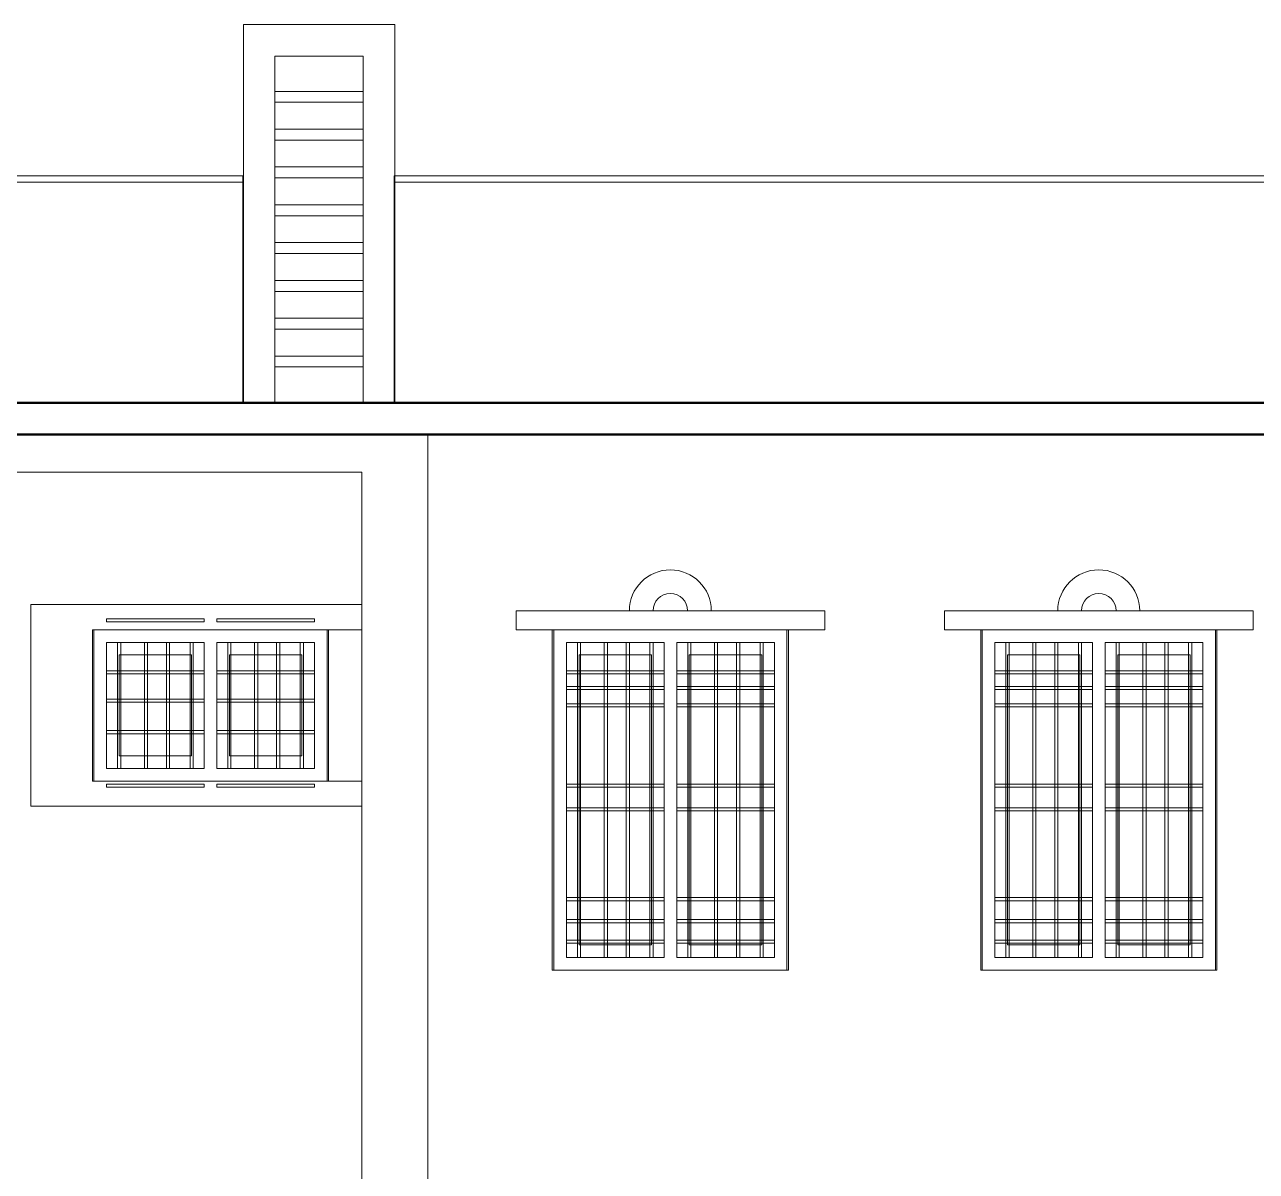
# Model space of a CAD drawing. Header units: feet. Extents: x -34 to 191, y -44 to 82.
# Drawn here: x 50.82 to 67.11, y 62.61 to 77.77 of the extents above; entities that cross this region are included whole.
import ezdxf

# ---------------------------------------------------------------- set-up
doc = ezdxf.new("R2010")
doc.units = ezdxf.units.FT
doc.header["$MEASUREMENT"] = 0
doc.linetypes.add('Grid Line 1_2_', pattern=[0.072917, 0.041667, -0.010417, 0.010417, -0.010417])
for name, color, linetype, lineweight in [('A-FLOR', 192, 'Continuous', 13), ('A-FLOR-LEVL', 51, 'Continuous', 9), ('A-GLAZ', 151, 'Continuous', 13), ('A-WALL', 113, 'Continuous', 13), ('I-WALL', 2, 'Continuous', 13), ('Q-CASE', 31, 'Continuous', 9)]:
    doc.layers.add(name, color=color, linetype=linetype, lineweight=lineweight)

# ---------------------------------------------------------------- blocks, each defined once
blk = doc.blocks.new('iron window 4_5 x 3 - iron window 4_5 x 3-197920-Section 1')
at = {"layer": 'A-GLAZ'}
for p, q in [((14.67, 10.25), (10.587, 10.25)), ((10.587, 10.25), (10.587, 10)), ((10.587, 10), (10.587, 10.25)), ((10.587, 10.25), (14.67, 10.25)), ((10.587, 10.25), (10.587, 10.25)), ((12.398, 10.25), (12.085, 10.25)), ((12.085, 10.25), (12.398, 10.25)), ((12.085, 10.25), (12.085, 10.25)), ((12.398, 10.25), (12.398, 10.25)), ((13.168, 10.25), (12.856, 10.25)), ((12.856, 10.25), (13.168, 10.25)), ((12.856, 10.25), (12.856, 10.25)), ((13.168, 10.25), (13.168, 10.25)), ((14.67, 10), (14.67, 10.25)), ((14.67, 10.25), (14.67, 10)), ((14.67, 10.25), (14.67, 10.25)), ((10.587, 10), (14.67, 10)), ((14.67, 10), (10.587, 10)), ((10.587, 10), (10.587, 10)), ((11.087, 5.5), (11.087, 10)), ((11.087, 10), (14.17, 10)), ((14.17, 10), (11.087, 10)), ((11.087, 5.5), (11.087, 10)), ((11.087, 10), (11.087, 10)), ((14.17, 10), (14.17, 5.5)), ((14.17, 10), (14.17, 10)), ((14.17, 10), (14.17, 5.5)), ((14.67, 10), (14.67, 10)), ((11.253, 5.667), (11.253, 9.833)), ((11.253, 9.833), (12.545, 9.833)), ((12.545, 9.833), (11.253, 9.833)), ((11.253, 5.667), (11.253, 9.833)), ((11.253, 9.833), (11.253, 9.833)), ((12.545, 9.833), (11.253, 9.833)), ((11.253, 9.833), (11.253, 5.667)), ((11.253, 9.833), (11.253, 9.833)), ((11.253, 9.833), (11.253, 5.667)), ((11.253, 9.833), (12.545, 9.833)), ((11.399, 9.833), (11.399, 5.667)), ((11.399, 5.667), (11.399, 9.833)), ((11.399, 9.833), (11.441, 9.833)), ((11.399, 9.833), (11.399, 9.833)), ((11.441, 9.833), (11.399, 9.833)), ((11.441, 9.833), (11.441, 5.667)), ((11.441, 9.833), (11.441, 5.667)), ((11.441, 9.833), (11.441, 9.833)), ((11.753, 9.833), (11.753, 5.667)), ((11.753, 5.667), (11.753, 9.833)), ((11.753, 9.833), (11.795, 9.833)), ((11.753, 9.833), (11.753, 9.833)), ((11.795, 9.833), (11.753, 9.833)), ((11.795, 9.833), (11.795, 5.667)), ((11.795, 9.833), (11.795, 5.667)), ((11.795, 9.833), (11.795, 9.833)), ((12.045, 9.833), (12.045, 5.667)), ((12.045, 5.667), (12.045, 9.833)), ((12.045, 9.833), (12.087, 9.833)), ((12.045, 9.833), (12.045, 9.833)), ((12.087, 9.833), (12.045, 9.833)), ((12.087, 9.833), (12.087, 5.667)), ((12.087, 9.833), (12.087, 5.667)), ((12.087, 9.833), (12.087, 9.833)), ((12.357, 9.833), (12.357, 5.667)), ((12.357, 5.667), (12.357, 9.833)), ((12.357, 9.833), (12.399, 9.833)), ((12.357, 9.833), (12.357, 9.833)), ((12.399, 9.833), (12.357, 9.833)), ((12.399, 9.833), (12.399, 5.667)), ((12.399, 9.833), (12.399, 5.667)), ((12.399, 9.833), (12.399, 9.833)), ((12.545, 9.833), (12.545, 5.667)), ((12.545, 9.833), (12.545, 9.833)), ((12.545, 9.833), (12.545, 5.667)), ((12.545, 5.667), (12.545, 9.833)), ((12.545, 5.667), (12.545, 9.833)), ((12.545, 9.833), (12.545, 9.833)), ((12.712, 5.667), (12.712, 9.833)), ((12.712, 9.833), (14.003, 9.833)), ((14.003, 9.833), (12.712, 9.833)), ((12.712, 5.667), (12.712, 9.833)), ((12.712, 9.833), (12.712, 9.833)), ((14.003, 9.833), (12.712, 9.833)), ((12.712, 9.833), (12.712, 5.667)), ((12.712, 9.833), (12.712, 9.833)), ((12.712, 9.833), (12.712, 5.667)), ((12.712, 9.833), (14.003, 9.833)), ((12.857, 9.833), (12.857, 5.667)), ((12.857, 5.667), (12.857, 9.833)), ((12.857, 9.833), (12.899, 9.833)), ((12.857, 9.833), (12.857, 9.833)), ((12.899, 9.833), (12.857, 9.833)), ((12.899, 9.833), (12.899, 5.667)), ((12.899, 9.833), (12.899, 5.667)), ((12.899, 9.833), (12.899, 9.833)), ((13.212, 9.833), (13.212, 5.667)), ((13.212, 5.667), (13.212, 9.833)), ((13.212, 9.833), (13.253, 9.833)), ((13.212, 9.833), (13.212, 9.833)), ((13.253, 9.833), (13.212, 9.833)), ((13.253, 9.833), (13.253, 5.667)), ((13.253, 9.833), (13.253, 5.667)), ((13.253, 9.833), (13.253, 9.833)), ((13.503, 9.833), (13.503, 5.667)), ((13.503, 5.667), (13.503, 9.833)), ((13.503, 9.833), (13.545, 9.833)), ((13.503, 9.833), (13.503, 9.833)), ((13.545, 9.833), (13.503, 9.833)), ((13.545, 9.833), (13.545, 5.667)), ((13.545, 9.833), (13.545, 5.667)), ((13.545, 9.833), (13.545, 9.833)), ((13.816, 9.833), (13.816, 5.667)), ((13.816, 5.667), (13.816, 9.833)), ((13.816, 9.833), (13.857, 9.833)), ((13.816, 9.833), (13.816, 9.833)), ((13.857, 9.833), (13.816, 9.833)), ((13.857, 9.833), (13.857, 5.667)), ((13.857, 9.833), (13.857, 5.667)), ((13.857, 9.833), (13.857, 9.833)), ((14.003, 9.833), (14.003, 5.667)), ((14.003, 9.833), (14.003, 9.833)), ((14.003, 9.833), (14.003, 5.667)), ((14.003, 5.667), (14.003, 9.833)), ((14.003, 5.667), (14.003, 9.833)), ((14.003, 9.833), (14.003, 9.833)), ((12.378, 9.667), (11.42, 9.667)), ((11.42, 9.667), (11.42, 5.833)), ((11.42, 9.667), (11.42, 9.667)), ((11.42, 9.667), (11.42, 5.833)), ((11.42, 9.667), (12.378, 9.667)), ((12.378, 5.833), (12.378, 9.667)), ((12.378, 5.833), (12.378, 9.667)), ((12.378, 9.667), (12.378, 9.667)), ((13.837, 9.667), (12.878, 9.667)), ((12.878, 9.667), (12.878, 5.833)), ((12.878, 9.667), (12.878, 9.667)), ((12.878, 9.667), (12.878, 5.833)), ((12.878, 9.667), (13.837, 9.667)), ((13.837, 5.833), (13.837, 9.667)), ((13.837, 5.833), (13.837, 9.667)), ((13.837, 9.667), (13.837, 9.667)), ((11.253, 9.458), (11.253, 9.417)), ((11.253, 9.417), (11.253, 9.458)), ((11.253, 9.458), (11.253, 9.458)), ((12.545, 9.458), (11.253, 9.458)), ((11.253, 9.458), (12.545, 9.458)), ((12.545, 9.417), (12.545, 9.458)), ((12.545, 9.458), (12.545, 9.458)), ((12.545, 9.458), (12.545, 9.417)), ((12.712, 9.458), (12.712, 9.417)), ((12.712, 9.417), (12.712, 9.458)), ((12.712, 9.458), (12.712, 9.458)), ((14.003, 9.458), (12.712, 9.458)), ((12.712, 9.458), (14.003, 9.458)), ((14.003, 9.417), (14.003, 9.458)), ((14.003, 9.458), (14.003, 9.458)), ((14.003, 9.458), (14.003, 9.417)), ((11.253, 9.417), (11.253, 9.417)), ((11.253, 9.417), (12.545, 9.417)), ((11.253, 9.417), (12.545, 9.417)), ((12.545, 9.417), (12.545, 9.417)), ((12.712, 9.417), (12.712, 9.417)), ((12.712, 9.417), (14.003, 9.417)), ((12.712, 9.417), (14.003, 9.417)), ((14.003, 9.417), (14.003, 9.417)), ((11.253, 9.25), (11.253, 9.208)), ((11.253, 9.208), (11.253, 9.25)), ((11.253, 9.25), (11.253, 9.25)), ((12.545, 9.25), (11.253, 9.25)), ((11.253, 9.25), (12.545, 9.25)), ((11.253, 9.208), (11.253, 9.208)), ((11.253, 9.208), (12.545, 9.208)), ((11.253, 9.208), (12.545, 9.208)), ((12.545, 9.208), (12.545, 9.25)), ((12.545, 9.25), (12.545, 9.25)), ((12.545, 9.25), (12.545, 9.208)), ((12.545, 9.208), (12.545, 9.208)), ((12.712, 9.25), (12.712, 9.208)), ((12.712, 9.208), (12.712, 9.25)), ((12.712, 9.25), (12.712, 9.25)), ((14.003, 9.25), (12.712, 9.25)), ((12.712, 9.25), (14.003, 9.25)), ((12.712, 9.208), (12.712, 9.208)), ((12.712, 9.208), (14.003, 9.208)), ((12.712, 9.208), (14.003, 9.208)), ((14.003, 9.208), (14.003, 9.25)), ((14.003, 9.25), (14.003, 9.25)), ((14.003, 9.25), (14.003, 9.208)), ((14.003, 9.208), (14.003, 9.208)), ((11.253, 9.021), (11.253, 8.979)), ((11.253, 8.979), (11.253, 9.021)), ((11.253, 9.021), (11.253, 9.021)), ((12.545, 9.021), (11.253, 9.021)), ((11.253, 9.021), (12.545, 9.021)), ((11.253, 8.979), (11.253, 8.979)), ((11.253, 8.979), (12.545, 8.979)), ((11.253, 8.979), (12.545, 8.979)), ((12.545, 8.979), (12.545, 9.021)), ((12.545, 9.021), (12.545, 9.021)), ((12.545, 9.021), (12.545, 8.979)), ((12.545, 8.979), (12.545, 8.979)), ((12.712, 9.021), (12.712, 8.979)), ((12.712, 8.979), (12.712, 9.021)), ((12.712, 9.021), (12.712, 9.021)), ((14.003, 9.021), (12.712, 9.021)), ((12.712, 9.021), (14.003, 9.021)), ((12.712, 8.979), (12.712, 8.979)), ((12.712, 8.979), (14.003, 8.979)), ((12.712, 8.979), (14.003, 8.979)), ((14.003, 8.979), (14.003, 9.021)), ((14.003, 9.021), (14.003, 9.021)), ((14.003, 9.021), (14.003, 8.979)), ((14.003, 8.979), (14.003, 8.979)), ((11.253, 7.958), (11.253, 7.917)), ((11.253, 7.917), (11.253, 7.958)), ((11.253, 7.958), (11.253, 7.958)), ((12.545, 7.958), (11.253, 7.958)), ((11.253, 7.958), (12.545, 7.958)), ((11.253, 7.917), (11.253, 7.917)), ((11.253, 7.917), (12.545, 7.917)), ((11.253, 7.917), (12.545, 7.917)), ((12.545, 7.917), (12.545, 7.958)), ((12.545, 7.958), (12.545, 7.958)), ((12.545, 7.958), (12.545, 7.917)), ((12.545, 7.917), (12.545, 7.917)), ((12.712, 7.958), (12.712, 7.917)), ((12.712, 7.917), (12.712, 7.958)), ((12.712, 7.958), (12.712, 7.958)), ((14.003, 7.958), (12.712, 7.958)), ((12.712, 7.958), (14.003, 7.958)), ((12.712, 7.917), (12.712, 7.917)), ((12.712, 7.917), (14.003, 7.917)), ((12.712, 7.917), (14.003, 7.917)), ((14.003, 7.917), (14.003, 7.958)), ((14.003, 7.958), (14.003, 7.958)), ((14.003, 7.958), (14.003, 7.917)), ((14.003, 7.917), (14.003, 7.917)), ((11.253, 7.646), (11.253, 7.604)), ((11.253, 7.604), (11.253, 7.646)), ((11.253, 7.646), (11.253, 7.646)), ((12.545, 7.646), (11.253, 7.646)), ((11.253, 7.646), (12.545, 7.646)), ((11.253, 7.604), (11.253, 7.604)), ((11.253, 7.604), (12.545, 7.604)), ((11.253, 7.604), (12.545, 7.604)), ((12.545, 7.604), (12.545, 7.646)), ((12.545, 7.646), (12.545, 7.646)), ((12.545, 7.646), (12.545, 7.604)), ((12.545, 7.604), (12.545, 7.604)), ((12.712, 7.646), (12.712, 7.604)), ((12.712, 7.604), (12.712, 7.646)), ((12.712, 7.646), (12.712, 7.646)), ((14.003, 7.646), (12.712, 7.646)), ((12.712, 7.646), (14.003, 7.646)), ((12.712, 7.604), (12.712, 7.604)), ((12.712, 7.604), (14.003, 7.604)), ((12.712, 7.604), (14.003, 7.604)), ((14.003, 7.604), (14.003, 7.646)), ((14.003, 7.646), (14.003, 7.646)), ((14.003, 7.646), (14.003, 7.604)), ((14.003, 7.604), (14.003, 7.604)), ((11.253, 6.458), (11.253, 6.417)), ((11.253, 6.417), (11.253, 6.458)), ((11.253, 6.458), (11.253, 6.458)), ((12.545, 6.458), (11.253, 6.458)), ((11.253, 6.458), (12.545, 6.458)), ((11.253, 6.417), (11.253, 6.417)), ((11.253, 6.417), (12.545, 6.417)), ((11.253, 6.417), (12.545, 6.417)), ((12.545, 6.417), (12.545, 6.458)), ((12.545, 6.458), (12.545, 6.458)), ((12.545, 6.458), (12.545, 6.417)), ((12.545, 6.417), (12.545, 6.417)), ((12.712, 6.458), (12.712, 6.417)), ((12.712, 6.417), (12.712, 6.458)), ((12.712, 6.458), (12.712, 6.458)), ((14.003, 6.458), (12.712, 6.458)), ((12.712, 6.458), (14.003, 6.458)), ((12.712, 6.417), (12.712, 6.417)), ((12.712, 6.417), (14.003, 6.417)), ((12.712, 6.417), (14.003, 6.417)), ((14.003, 6.417), (14.003, 6.458)), ((14.003, 6.458), (14.003, 6.458)), ((14.003, 6.458), (14.003, 6.417)), ((14.003, 6.417), (14.003, 6.417)), ((11.253, 6.167), (11.253, 6.125)), ((11.253, 6.125), (11.253, 6.167)), ((11.253, 6.167), (11.253, 6.167)), ((12.545, 6.167), (11.253, 6.167)), ((11.253, 6.167), (12.545, 6.167)), ((11.253, 6.125), (11.253, 6.125)), ((11.253, 6.125), (12.545, 6.125)), ((11.253, 6.125), (12.545, 6.125)), ((12.545, 6.125), (12.545, 6.167)), ((12.545, 6.167), (12.545, 6.167)), ((12.545, 6.167), (12.545, 6.125)), ((12.545, 6.125), (12.545, 6.125)), ((12.712, 6.167), (12.712, 6.125)), ((12.712, 6.125), (12.712, 6.167)), ((12.712, 6.167), (12.712, 6.167)), ((14.003, 6.167), (12.712, 6.167)), ((12.712, 6.167), (14.003, 6.167)), ((12.712, 6.125), (12.712, 6.125)), ((12.712, 6.125), (14.003, 6.125)), ((12.712, 6.125), (14.003, 6.125)), ((14.003, 6.125), (14.003, 6.167)), ((14.003, 6.167), (14.003, 6.167)), ((14.003, 6.167), (14.003, 6.125)), ((14.003, 6.125), (14.003, 6.125)), ((11.253, 5.896), (11.253, 5.854)), ((11.253, 5.854), (11.253, 5.896)), ((11.253, 5.896), (11.253, 5.896)), ((12.545, 5.896), (11.253, 5.896)), ((11.253, 5.896), (12.545, 5.896)), ((12.545, 5.854), (12.545, 5.896)), ((12.545, 5.896), (12.545, 5.896)), ((12.545, 5.896), (12.545, 5.854)), ((12.712, 5.896), (12.712, 5.854)), ((12.712, 5.854), (12.712, 5.896)), ((12.712, 5.896), (12.712, 5.896)), ((14.003, 5.896), (12.712, 5.896)), ((12.712, 5.896), (14.003, 5.896)), ((14.003, 5.854), (14.003, 5.896)), ((14.003, 5.896), (14.003, 5.896)), ((14.003, 5.896), (14.003, 5.854)), ((11.253, 5.854), (11.253, 5.854)), ((11.253, 5.854), (12.545, 5.854)), ((11.253, 5.854), (12.545, 5.854)), ((11.42, 5.833), (12.378, 5.833)), ((11.42, 5.833), (11.42, 5.833)), ((11.42, 5.833), (12.378, 5.833)), ((12.378, 5.833), (12.378, 5.833)), ((12.545, 5.854), (12.545, 5.854)), ((12.712, 5.854), (12.712, 5.854)), ((12.712, 5.854), (14.003, 5.854)), ((12.712, 5.854), (14.003, 5.854)), ((12.878, 5.833), (13.837, 5.833)), ((12.878, 5.833), (12.878, 5.833)), ((12.878, 5.833), (13.837, 5.833)), ((13.837, 5.833), (13.837, 5.833)), ((14.003, 5.854), (14.003, 5.854)), ((12.545, 5.667), (11.253, 5.667)), ((11.253, 5.667), (11.253, 5.667)), ((12.545, 5.667), (11.253, 5.667)), ((11.253, 5.667), (12.545, 5.667)), ((11.253, 5.667), (11.253, 5.667)), ((11.253, 5.667), (12.545, 5.667)), ((11.399, 5.667), (11.441, 5.667)), ((11.441, 5.667), (11.399, 5.667)), ((11.399, 5.667), (11.399, 5.667)), ((11.441, 5.667), (11.441, 5.667)), ((11.753, 5.667), (11.795, 5.667)), ((11.795, 5.667), (11.753, 5.667)), ((11.753, 5.667), (11.753, 5.667)), ((11.795, 5.667), (11.795, 5.667)), ((12.045, 5.667), (12.087, 5.667)), ((12.087, 5.667), (12.045, 5.667)), ((12.045, 5.667), (12.045, 5.667)), ((12.087, 5.667), (12.087, 5.667)), ((12.357, 5.667), (12.399, 5.667)), ((12.399, 5.667), (12.357, 5.667)), ((12.357, 5.667), (12.357, 5.667)), ((12.399, 5.667), (12.399, 5.667)), ((12.545, 5.667), (12.545, 5.667)), ((12.545, 5.667), (12.545, 5.667)), ((14.003, 5.667), (12.712, 5.667)), ((12.712, 5.667), (12.712, 5.667)), ((14.003, 5.667), (12.712, 5.667)), ((12.712, 5.667), (14.003, 5.667)), ((12.712, 5.667), (12.712, 5.667)), ((12.712, 5.667), (14.003, 5.667)), ((12.857, 5.667), (12.899, 5.667)), ((12.899, 5.667), (12.857, 5.667)), ((12.857, 5.667), (12.857, 5.667)), ((12.899, 5.667), (12.899, 5.667)), ((13.212, 5.667), (13.253, 5.667)), ((13.253, 5.667), (13.212, 5.667)), ((13.212, 5.667), (13.212, 5.667)), ((13.253, 5.667), (13.253, 5.667)), ((13.503, 5.667), (13.545, 5.667)), ((13.545, 5.667), (13.503, 5.667)), ((13.503, 5.667), (13.503, 5.667)), ((13.545, 5.667), (13.545, 5.667)), ((13.816, 5.667), (13.857, 5.667)), ((13.857, 5.667), (13.816, 5.667)), ((13.816, 5.667), (13.816, 5.667)), ((13.857, 5.667), (13.857, 5.667)), ((14.003, 5.667), (14.003, 5.667)), ((14.003, 5.667), (14.003, 5.667)), ((14.17, 5.5), (11.087, 5.5)), ((11.087, 5.5), (11.087, 5.5)), ((14.17, 5.5), (11.087, 5.5)), ((14.17, 5.5), (14.17, 5.5))]:
    blk.add_line(p, q, dxfattribs=at)
at = {"layer": 'A-GLAZ', "lineweight": 9}
for p, q in [((11.42, 5.833), (11.42, 9.667)), ((11.42, 9.667), (12.378, 9.667)), ((12.378, 9.667), (11.42, 9.667)), ((11.42, 5.833), (11.42, 9.667)), ((11.42, 9.667), (11.42, 9.667)), ((12.378, 9.667), (12.378, 5.833)), ((12.378, 9.667), (12.378, 9.667)), ((12.378, 9.667), (12.378, 5.833)), ((12.878, 5.833), (12.878, 9.667)), ((12.878, 9.667), (13.837, 9.667)), ((13.837, 9.667), (12.878, 9.667)), ((12.878, 5.833), (12.878, 9.667)), ((12.878, 9.667), (12.878, 9.667)), ((13.837, 9.667), (13.837, 5.833)), ((13.837, 9.667), (13.837, 9.667)), ((13.837, 9.667), (13.837, 5.833)), ((12.378, 5.833), (11.42, 5.833)), ((11.42, 5.833), (11.42, 5.833)), ((12.378, 5.833), (11.42, 5.833)), ((12.378, 5.833), (12.378, 5.833)), ((13.837, 5.833), (12.878, 5.833)), ((12.878, 5.833), (12.878, 5.833)), ((13.837, 5.833), (12.878, 5.833)), ((13.837, 5.833), (13.837, 5.833))]:
    blk.add_line(p, q, dxfattribs=at)
at = {"layer": 'A-GLAZ'}
for radius, start in [(0.542, 0), (0.542, 360), (0.229, 360), (0.229, 360)]:
    blk.add_arc((12.627, 10.25), radius, start, 180, dxfattribs=at)
blk = doc.blocks.new('iron window 2 x 2_5 toiklet_ws - iron window 2 x 2_5 toiklet_ws-237810-Section 1')
at = {"layer": 'A-GLAZ'}
for p, q in [((-8.705, 20.646), (-8.705, 20.604)), ((-8.705, 20.604), (-8.705, 20.646)), ((-8.705, 20.646), (-8.705, 20.646)), ((-7.413, 20.646), (-8.705, 20.646)), ((-8.705, 20.646), (-7.413, 20.646)), ((-8.705, 20.604), (-8.705, 20.604)), ((-8.705, 20.604), (-7.413, 20.604)), ((-8.705, 20.604), (-7.413, 20.604)), ((-7.413, 20.604), (-7.413, 20.646)), ((-7.413, 20.646), (-7.413, 20.646)), ((-7.413, 20.646), (-7.413, 20.604)), ((-7.413, 20.604), (-7.413, 20.604)), ((-7.247, 20.646), (-7.247, 20.604)), ((-7.247, 20.604), (-7.247, 20.646)), ((-7.247, 20.646), (-7.247, 20.646)), ((-5.955, 20.646), (-7.247, 20.646)), ((-7.247, 20.646), (-5.955, 20.646)), ((-7.247, 20.604), (-7.247, 20.604)), ((-7.247, 20.604), (-5.955, 20.604)), ((-7.247, 20.604), (-5.955, 20.604)), ((-5.955, 20.604), (-5.955, 20.646)), ((-5.955, 20.646), (-5.955, 20.646)), ((-5.955, 20.646), (-5.955, 20.604)), ((-5.955, 20.604), (-5.955, 20.604)), ((-8.872, 18.5), (-8.872, 20.5)), ((-8.872, 20.5), (-5.788, 20.5)), ((-5.788, 20.5), (-8.872, 20.5)), ((-8.872, 20.5), (-8.872, 18.5)), ((-8.872, 20.5), (-8.872, 20.5)), ((-5.788, 20.5), (-5.788, 18.5)), ((-5.788, 18.5), (-5.788, 20.5)), ((-5.788, 20.5), (-5.788, 20.5)), ((-8.705, 18.667), (-8.705, 20.333)), ((-8.705, 20.333), (-7.413, 20.333)), ((-7.413, 20.333), (-8.705, 20.333)), ((-8.705, 20.333), (-8.705, 18.667)), ((-8.705, 20.333), (-8.705, 20.333)), ((-7.413, 20.333), (-8.705, 20.333)), ((-8.705, 20.333), (-8.705, 18.667)), ((-8.705, 18.667), (-8.705, 20.333)), ((-8.705, 20.333), (-7.413, 20.333)), ((-8.705, 20.333), (-8.705, 20.333)), ((-8.518, 20.333), (-8.559, 20.333)), ((-8.559, 20.333), (-8.559, 20.333)), ((-8.559, 20.333), (-8.518, 20.333)), ((-8.559, 20.333), (-8.559, 18.667)), ((-8.559, 18.667), (-8.559, 20.333)), ((-8.518, 20.333), (-8.518, 20.333)), ((-8.518, 18.667), (-8.518, 20.333)), ((-8.518, 18.667), (-8.518, 20.333)), ((-8.163, 20.333), (-8.205, 20.333)), ((-8.205, 20.333), (-8.205, 20.333)), ((-8.205, 20.333), (-8.163, 20.333)), ((-8.205, 20.333), (-8.205, 18.667)), ((-8.205, 18.667), (-8.205, 20.333)), ((-8.163, 20.333), (-8.163, 20.333)), ((-8.163, 18.667), (-8.163, 20.333)), ((-8.163, 18.667), (-8.163, 20.333)), ((-7.872, 20.333), (-7.913, 20.333)), ((-7.913, 20.333), (-7.913, 20.333)), ((-7.913, 20.333), (-7.872, 20.333)), ((-7.913, 20.333), (-7.913, 18.667)), ((-7.913, 18.667), (-7.913, 20.333)), ((-7.872, 20.333), (-7.872, 20.333)), ((-7.872, 18.667), (-7.872, 20.333)), ((-7.872, 18.667), (-7.872, 20.333)), ((-7.559, 20.333), (-7.601, 20.333)), ((-7.601, 20.333), (-7.601, 20.333)), ((-7.601, 20.333), (-7.559, 20.333)), ((-7.601, 20.333), (-7.601, 18.667)), ((-7.601, 18.667), (-7.601, 20.333)), ((-7.559, 20.333), (-7.559, 20.333)), ((-7.559, 18.667), (-7.559, 20.333)), ((-7.559, 18.667), (-7.559, 20.333)), ((-7.413, 20.333), (-7.413, 18.667)), ((-7.413, 18.667), (-7.413, 20.333)), ((-7.413, 20.333), (-7.413, 20.333)), ((-7.413, 18.667), (-7.413, 20.333)), ((-7.413, 20.333), (-7.413, 18.667)), ((-7.413, 20.333), (-7.413, 20.333)), ((-7.247, 18.667), (-7.247, 20.333)), ((-7.247, 20.333), (-5.955, 20.333)), ((-5.955, 20.333), (-7.247, 20.333)), ((-7.247, 20.333), (-7.247, 18.667)), ((-7.247, 20.333), (-7.247, 20.333)), ((-5.955, 20.333), (-7.247, 20.333)), ((-7.247, 20.333), (-7.247, 18.667)), ((-7.247, 18.667), (-7.247, 20.333)), ((-7.247, 20.333), (-5.955, 20.333)), ((-7.247, 20.333), (-7.247, 20.333)), ((-7.059, 20.333), (-7.101, 20.333)), ((-7.101, 20.333), (-7.101, 20.333)), ((-7.101, 20.333), (-7.059, 20.333)), ((-7.101, 20.333), (-7.101, 18.667)), ((-7.101, 18.667), (-7.101, 20.333)), ((-7.059, 20.333), (-7.059, 20.333)), ((-7.059, 18.667), (-7.059, 20.333)), ((-7.059, 18.667), (-7.059, 20.333)), ((-6.705, 20.333), (-6.747, 20.333)), ((-6.747, 20.333), (-6.747, 20.333)), ((-6.747, 20.333), (-6.705, 20.333)), ((-6.747, 20.333), (-6.747, 18.667)), ((-6.747, 18.667), (-6.747, 20.333)), ((-6.705, 20.333), (-6.705, 20.333)), ((-6.705, 18.667), (-6.705, 20.333)), ((-6.705, 18.667), (-6.705, 20.333)), ((-6.413, 20.333), (-6.455, 20.333)), ((-6.455, 20.333), (-6.455, 20.333)), ((-6.455, 20.333), (-6.413, 20.333)), ((-6.455, 20.333), (-6.455, 18.667)), ((-6.455, 18.667), (-6.455, 20.333)), ((-6.413, 20.333), (-6.413, 20.333)), ((-6.413, 18.667), (-6.413, 20.333)), ((-6.413, 18.667), (-6.413, 20.333)), ((-6.101, 20.333), (-6.143, 20.333)), ((-6.143, 20.333), (-6.143, 20.333)), ((-6.143, 20.333), (-6.101, 20.333)), ((-6.143, 20.333), (-6.143, 18.667)), ((-6.143, 18.667), (-6.143, 20.333)), ((-6.101, 20.333), (-6.101, 20.333)), ((-6.101, 18.667), (-6.101, 20.333)), ((-6.101, 18.667), (-6.101, 20.333)), ((-5.955, 20.333), (-5.955, 18.667)), ((-5.955, 18.667), (-5.955, 20.333)), ((-5.955, 20.333), (-5.955, 20.333)), ((-5.955, 18.667), (-5.955, 20.333)), ((-5.955, 20.333), (-5.955, 18.667)), ((-5.955, 20.333), (-5.955, 20.333)), ((-7.58, 20.167), (-8.538, 20.167)), ((-8.538, 20.167), (-8.538, 18.833)), ((-8.538, 18.833), (-8.538, 20.167)), ((-8.538, 20.167), (-7.58, 20.167)), ((-8.538, 20.167), (-8.538, 20.167)), ((-7.58, 18.833), (-7.58, 20.167)), ((-7.58, 20.167), (-7.58, 18.833)), ((-7.58, 20.167), (-7.58, 20.167)), ((-6.122, 20.167), (-7.08, 20.167)), ((-7.08, 20.167), (-7.08, 18.833)), ((-7.08, 18.833), (-7.08, 20.167)), ((-7.08, 20.167), (-6.122, 20.167)), ((-7.08, 20.167), (-7.08, 20.167)), ((-6.122, 18.833), (-6.122, 20.167)), ((-6.122, 20.167), (-6.122, 18.833)), ((-6.122, 20.167), (-6.122, 20.167)), ((-8.705, 19.958), (-8.705, 19.917)), ((-8.705, 19.917), (-8.705, 19.958)), ((-8.705, 19.958), (-8.705, 19.958)), ((-7.413, 19.958), (-8.705, 19.958)), ((-8.705, 19.958), (-7.413, 19.958)), ((-8.705, 19.917), (-8.705, 19.917)), ((-8.705, 19.917), (-7.413, 19.917)), ((-8.705, 19.917), (-7.413, 19.917)), ((-7.413, 19.917), (-7.413, 19.958)), ((-7.413, 19.958), (-7.413, 19.958)), ((-7.413, 19.958), (-7.413, 19.917)), ((-7.413, 19.917), (-7.413, 19.917)), ((-7.247, 19.958), (-7.247, 19.917)), ((-7.247, 19.917), (-7.247, 19.958)), ((-7.247, 19.958), (-7.247, 19.958)), ((-5.955, 19.958), (-7.247, 19.958)), ((-7.247, 19.958), (-5.955, 19.958)), ((-7.247, 19.917), (-7.247, 19.917)), ((-7.247, 19.917), (-5.955, 19.917)), ((-7.247, 19.917), (-5.955, 19.917)), ((-5.955, 19.917), (-5.955, 19.958)), ((-5.955, 19.958), (-5.955, 19.958)), ((-5.955, 19.958), (-5.955, 19.917)), ((-5.955, 19.917), (-5.955, 19.917)), ((-8.705, 19.583), (-8.705, 19.542)), ((-8.705, 19.542), (-8.705, 19.583)), ((-8.705, 19.583), (-8.705, 19.583)), ((-7.413, 19.583), (-8.705, 19.583)), ((-8.705, 19.583), (-7.413, 19.583)), ((-7.413, 19.542), (-7.413, 19.583)), ((-7.413, 19.583), (-7.413, 19.583)), ((-7.413, 19.583), (-7.413, 19.542)), ((-7.247, 19.583), (-7.247, 19.542)), ((-7.247, 19.542), (-7.247, 19.583)), ((-7.247, 19.583), (-7.247, 19.583)), ((-5.955, 19.583), (-7.247, 19.583)), ((-7.247, 19.583), (-5.955, 19.583)), ((-5.955, 19.542), (-5.955, 19.583)), ((-5.955, 19.583), (-5.955, 19.583)), ((-5.955, 19.583), (-5.955, 19.542)), ((-8.705, 19.542), (-8.705, 19.542)), ((-8.705, 19.542), (-7.413, 19.542)), ((-8.705, 19.542), (-7.413, 19.542)), ((-7.413, 19.542), (-7.413, 19.542)), ((-7.247, 19.542), (-7.247, 19.542)), ((-7.247, 19.542), (-5.955, 19.542)), ((-7.247, 19.542), (-5.955, 19.542)), ((-5.955, 19.542), (-5.955, 19.542)), ((-8.705, 19.167), (-8.705, 19.125)), ((-8.705, 19.125), (-8.705, 19.167)), ((-8.705, 19.167), (-8.705, 19.167)), ((-7.413, 19.167), (-8.705, 19.167)), ((-8.705, 19.167), (-7.413, 19.167)), ((-8.705, 19.125), (-8.705, 19.125)), ((-8.705, 19.125), (-7.413, 19.125)), ((-8.705, 19.125), (-7.413, 19.125)), ((-7.413, 19.125), (-7.413, 19.167)), ((-7.413, 19.167), (-7.413, 19.167)), ((-7.413, 19.167), (-7.413, 19.125)), ((-7.413, 19.125), (-7.413, 19.125)), ((-7.247, 19.167), (-7.247, 19.125)), ((-7.247, 19.125), (-7.247, 19.167)), ((-7.247, 19.167), (-7.247, 19.167)), ((-5.955, 19.167), (-7.247, 19.167)), ((-7.247, 19.167), (-5.955, 19.167)), ((-7.247, 19.125), (-7.247, 19.125)), ((-7.247, 19.125), (-5.955, 19.125)), ((-7.247, 19.125), (-5.955, 19.125)), ((-5.955, 19.125), (-5.955, 19.167)), ((-5.955, 19.167), (-5.955, 19.167)), ((-5.955, 19.167), (-5.955, 19.125)), ((-5.955, 19.125), (-5.955, 19.125)), ((-8.538, 18.833), (-7.58, 18.833)), ((-7.58, 18.833), (-8.538, 18.833)), ((-8.538, 18.833), (-8.538, 18.833)), ((-7.58, 18.833), (-7.58, 18.833)), ((-7.08, 18.833), (-6.122, 18.833)), ((-6.122, 18.833), (-7.08, 18.833)), ((-7.08, 18.833), (-7.08, 18.833)), ((-6.122, 18.833), (-6.122, 18.833)), ((-7.413, 18.667), (-8.705, 18.667)), ((-8.705, 18.667), (-7.413, 18.667)), ((-8.705, 18.667), (-8.705, 18.667)), ((-8.705, 18.667), (-7.413, 18.667)), ((-7.413, 18.667), (-8.705, 18.667)), ((-8.705, 18.667), (-8.705, 18.667)), ((-8.559, 18.667), (-8.518, 18.667)), ((-8.518, 18.667), (-8.559, 18.667)), ((-8.559, 18.667), (-8.559, 18.667)), ((-8.518, 18.667), (-8.518, 18.667)), ((-8.205, 18.667), (-8.163, 18.667)), ((-8.163, 18.667), (-8.205, 18.667)), ((-8.205, 18.667), (-8.205, 18.667)), ((-8.163, 18.667), (-8.163, 18.667)), ((-7.913, 18.667), (-7.872, 18.667)), ((-7.872, 18.667), (-7.913, 18.667)), ((-7.913, 18.667), (-7.913, 18.667)), ((-7.872, 18.667), (-7.872, 18.667)), ((-7.601, 18.667), (-7.559, 18.667)), ((-7.559, 18.667), (-7.601, 18.667)), ((-7.601, 18.667), (-7.601, 18.667)), ((-7.559, 18.667), (-7.559, 18.667)), ((-7.413, 18.667), (-7.413, 18.667)), ((-7.413, 18.667), (-7.413, 18.667)), ((-5.955, 18.667), (-7.247, 18.667)), ((-7.247, 18.667), (-5.955, 18.667)), ((-7.247, 18.667), (-7.247, 18.667)), ((-7.247, 18.667), (-5.955, 18.667)), ((-5.955, 18.667), (-7.247, 18.667)), ((-7.247, 18.667), (-7.247, 18.667)), ((-7.101, 18.667), (-7.059, 18.667)), ((-7.059, 18.667), (-7.101, 18.667)), ((-7.101, 18.667), (-7.101, 18.667)), ((-7.059, 18.667), (-7.059, 18.667)), ((-6.747, 18.667), (-6.705, 18.667)), ((-6.705, 18.667), (-6.747, 18.667)), ((-6.747, 18.667), (-6.747, 18.667)), ((-6.705, 18.667), (-6.705, 18.667)), ((-6.455, 18.667), (-6.413, 18.667)), ((-6.413, 18.667), (-6.455, 18.667)), ((-6.455, 18.667), (-6.455, 18.667)), ((-6.413, 18.667), (-6.413, 18.667)), ((-6.143, 18.667), (-6.101, 18.667)), ((-6.101, 18.667), (-6.143, 18.667)), ((-6.143, 18.667), (-6.143, 18.667)), ((-6.101, 18.667), (-6.101, 18.667)), ((-5.955, 18.667), (-5.955, 18.667)), ((-5.955, 18.667), (-5.955, 18.667)), ((-5.788, 18.5), (-8.872, 18.5)), ((-8.872, 18.5), (-5.788, 18.5)), ((-8.872, 18.5), (-8.872, 18.5)), ((-8.705, 18.458), (-8.705, 18.417)), ((-8.705, 18.417), (-8.705, 18.458)), ((-8.705, 18.458), (-8.705, 18.458)), ((-7.413, 18.458), (-8.705, 18.458)), ((-8.705, 18.458), (-7.413, 18.458)), ((-8.705, 18.417), (-8.705, 18.417)), ((-8.705, 18.417), (-7.413, 18.417)), ((-8.705, 18.417), (-7.413, 18.417)), ((-7.413, 18.417), (-7.413, 18.458)), ((-7.413, 18.458), (-7.413, 18.458)), ((-7.413, 18.458), (-7.413, 18.417)), ((-7.413, 18.417), (-7.413, 18.417)), ((-7.247, 18.458), (-7.247, 18.417)), ((-7.247, 18.417), (-7.247, 18.458)), ((-7.247, 18.458), (-7.247, 18.458)), ((-5.955, 18.458), (-7.247, 18.458)), ((-7.247, 18.458), (-5.955, 18.458)), ((-7.247, 18.417), (-7.247, 18.417)), ((-7.247, 18.417), (-5.955, 18.417)), ((-7.247, 18.417), (-5.955, 18.417)), ((-5.955, 18.417), (-5.955, 18.458)), ((-5.955, 18.458), (-5.955, 18.458)), ((-5.955, 18.458), (-5.955, 18.417)), ((-5.955, 18.417), (-5.955, 18.417)), ((-5.788, 18.5), (-5.788, 18.5))]:
    blk.add_line(p, q, dxfattribs=at)
at = {"layer": 'A-GLAZ', "lineweight": 9}
for p, q in [((-8.538, 18.833), (-8.538, 20.167)), ((-8.538, 20.167), (-7.58, 20.167)), ((-7.58, 20.167), (-8.538, 20.167)), ((-8.538, 20.167), (-8.538, 18.833)), ((-8.538, 20.167), (-8.538, 20.167)), ((-7.58, 20.167), (-7.58, 18.833)), ((-7.58, 18.833), (-7.58, 20.167)), ((-7.58, 20.167), (-7.58, 20.167)), ((-7.08, 18.833), (-7.08, 20.167)), ((-7.08, 20.167), (-6.122, 20.167)), ((-6.122, 20.167), (-7.08, 20.167)), ((-7.08, 20.167), (-7.08, 18.833)), ((-7.08, 20.167), (-7.08, 20.167)), ((-6.122, 20.167), (-6.122, 18.833)), ((-6.122, 18.833), (-6.122, 20.167)), ((-6.122, 20.167), (-6.122, 20.167)), ((-7.58, 18.833), (-8.538, 18.833)), ((-8.538, 18.833), (-7.58, 18.833)), ((-8.538, 18.833), (-8.538, 18.833)), ((-7.58, 18.833), (-7.58, 18.833)), ((-6.122, 18.833), (-7.08, 18.833)), ((-7.08, 18.833), (-6.122, 18.833)), ((-7.08, 18.833), (-7.08, 18.833)), ((-6.122, 18.833), (-6.122, 18.833))]:
    blk.add_line(p, q, dxfattribs=at)
blk = doc.blocks.new('Casework 18 - Casework 18-238311-Section 1')
at = {"layer": 'Q-CASE'}
for p, q in [((-18.998, 23.083), (-4.455, 23.083)), ((-18.998, 21), (-18.998, 23.083)), ((-18.998, 23.083), (-18.998, 21)), ((-4.455, 23.083), (-18.998, 23.083)), ((-18.998, 23.083), (-18.998, 23.083)), ((-4.455, 23.083), (-4.455, 12.583)), ((-4.455, 12.583), (-4.455, 23.083)), ((-4.455, 23.083), (-4.455, 23.083)), ((-5.33, 22.583), (-17.164, 22.583)), ((-17.164, 22.583), (-17.164, 21)), ((-17.164, 21), (-17.164, 22.583)), ((-17.164, 22.583), (-5.33, 22.583)), ((-17.164, 22.583), (-17.164, 22.583)), ((-5.33, 13.083), (-5.33, 22.583)), ((-5.33, 22.583), (-5.33, 13.083)), ((-5.33, 22.583), (-5.33, 22.583)), ((-17.164, 21), (-18.998, 21)), ((-18.998, 21), (-17.164, 21)), ((-18.998, 21), (-18.998, 21)), ((-17.164, 21), (-17.164, 21)), ((-9.705, 18.167), (-9.705, 20.833)), ((-9.705, 20.833), (-5.33, 20.833)), ((-5.33, 20.833), (-9.705, 20.833)), ((-9.705, 20.833), (-9.705, 18.167)), ((-9.705, 20.833), (-9.705, 20.833)), ((-5.33, 20.833), (-5.33, 20.5)), ((-5.33, 20.5), (-5.33, 20.833)), ((-5.33, 20.833), (-5.33, 20.833)), ((-8.872, 20.5), (-8.872, 18.5)), ((-5.33, 20.5), (-8.872, 20.5)), ((-8.872, 20.5), (-5.33, 20.5)), ((-8.872, 18.5), (-8.872, 20.5)), ((-8.872, 20.5), (-8.872, 20.5)), ((-5.33, 20.5), (-5.33, 20.5)), ((-8.872, 18.5), (-5.33, 18.5)), ((-5.33, 18.5), (-8.872, 18.5)), ((-8.872, 18.5), (-8.872, 18.5)), ((-5.33, 18.5), (-5.33, 18.167)), ((-5.33, 18.167), (-5.33, 18.5)), ((-5.33, 18.5), (-5.33, 18.5)), ((-5.33, 18.167), (-9.705, 18.167)), ((-9.705, 18.167), (-5.33, 18.167)), ((-9.705, 18.167), (-9.705, 18.167)), ((-5.33, 18.167), (-5.33, 18.167)), ((-18.998, 12.583), (-18.998, 15.5)), ((-18.998, 15.5), (-17.164, 15.5)), ((-17.164, 15.5), (-18.998, 15.5)), ((-18.998, 15.5), (-18.998, 12.583)), ((-18.998, 15.5), (-18.998, 15.5)), ((-17.164, 15.5), (-17.164, 13.083)), ((-17.164, 13.083), (-17.164, 15.5)), ((-17.164, 15.5), (-17.164, 15.5)), ((-17.164, 13.083), (-5.33, 13.083)), ((-5.33, 13.083), (-17.164, 13.083)), ((-17.164, 13.083), (-17.164, 13.083)), ((-5.33, 13.083), (-5.33, 13.083)), ((-4.455, 12.583), (-18.998, 12.583)), ((-18.998, 12.583), (-4.455, 12.583)), ((-18.998, 12.583), (-18.998, 12.583)), ((-4.455, 12.583), (-4.455, 12.583))]:
    blk.add_line(p, q, dxfattribs=at)
blk = doc.blocks.new('Casework 24 - Casework 14-238928-Section 1')
at = {"layer": 'Q-CASE'}
for p, q in [((-6.893, 23.5), (-6.893, 28.5)), ((-6.893, 28.5), (-4.893, 28.5)), ((-4.893, 28.5), (-6.893, 28.5)), ((-6.893, 28.5), (-6.893, 23.5)), ((-6.893, 28.5), (-6.893, 28.5)), ((-4.893, 28.5), (-4.893, 23.5)), ((-4.893, 23.5), (-4.893, 28.5)), ((-4.893, 28.5), (-4.893, 28.5)), ((-5.31, 28.083), (-6.477, 28.083)), ((-6.477, 28.083), (-6.477, 23.5)), ((-6.477, 23.5), (-6.477, 28.083)), ((-6.477, 28.083), (-5.31, 28.083)), ((-6.477, 28.083), (-6.477, 28.083)), ((-5.31, 23.5), (-5.31, 28.083)), ((-5.31, 28.083), (-5.31, 23.5)), ((-5.31, 28.083), (-5.31, 28.083)), ((-6.477, 27.618), (-5.31, 27.618)), ((-6.477, 27.474), (-6.477, 27.618)), ((-6.477, 27.618), (-6.477, 27.474)), ((-5.31, 27.618), (-6.477, 27.618)), ((-6.477, 27.618), (-6.477, 27.618)), ((-5.31, 27.618), (-5.31, 27.474)), ((-5.31, 27.474), (-5.31, 27.618)), ((-5.31, 27.618), (-5.31, 27.618)), ((-5.31, 27.474), (-6.477, 27.474)), ((-6.477, 27.474), (-5.31, 27.474)), ((-6.477, 27.474), (-6.477, 27.474)), ((-5.31, 27.474), (-5.31, 27.474)), ((-6.477, 27.118), (-5.31, 27.118)), ((-6.477, 26.974), (-6.477, 27.118)), ((-6.477, 27.118), (-6.477, 26.974)), ((-5.31, 27.118), (-6.477, 27.118)), ((-6.477, 27.118), (-6.477, 27.118)), ((-5.31, 27.118), (-5.31, 26.974)), ((-5.31, 26.974), (-5.31, 27.118)), ((-5.31, 27.118), (-5.31, 27.118)), ((-5.31, 26.974), (-6.477, 26.974)), ((-6.477, 26.974), (-5.31, 26.974)), ((-6.477, 26.974), (-6.477, 26.974)), ((-5.31, 26.974), (-5.31, 26.974)), ((-6.477, 26.618), (-5.31, 26.618)), ((-6.477, 26.474), (-6.477, 26.618)), ((-6.477, 26.618), (-6.477, 26.474)), ((-5.31, 26.618), (-6.477, 26.618)), ((-6.477, 26.618), (-6.477, 26.618)), ((-5.31, 26.618), (-5.31, 26.474)), ((-5.31, 26.474), (-5.31, 26.618)), ((-5.31, 26.618), (-5.31, 26.618)), ((-5.31, 26.474), (-6.477, 26.474)), ((-6.477, 26.474), (-5.31, 26.474)), ((-6.477, 26.474), (-6.477, 26.474)), ((-5.31, 26.474), (-5.31, 26.474)), ((-6.477, 26.118), (-5.31, 26.118)), ((-6.477, 25.974), (-6.477, 26.118)), ((-6.477, 26.118), (-6.477, 25.974)), ((-5.31, 26.118), (-6.477, 26.118)), ((-6.477, 26.118), (-6.477, 26.118)), ((-5.31, 26.118), (-5.31, 25.974)), ((-5.31, 25.974), (-5.31, 26.118)), ((-5.31, 26.118), (-5.31, 26.118)), ((-5.31, 25.974), (-6.477, 25.974)), ((-6.477, 25.974), (-5.31, 25.974)), ((-6.477, 25.974), (-6.477, 25.974)), ((-5.31, 25.974), (-5.31, 25.974)), ((-6.477, 25.618), (-5.31, 25.618)), ((-6.477, 25.474), (-6.477, 25.618)), ((-6.477, 25.618), (-6.477, 25.474)), ((-5.31, 25.618), (-6.477, 25.618)), ((-6.477, 25.618), (-6.477, 25.618)), ((-5.31, 25.618), (-5.31, 25.474)), ((-5.31, 25.474), (-5.31, 25.618)), ((-5.31, 25.618), (-5.31, 25.618)), ((-5.31, 25.474), (-6.477, 25.474)), ((-6.477, 25.474), (-5.31, 25.474)), ((-6.477, 25.474), (-6.477, 25.474)), ((-5.31, 25.474), (-5.31, 25.474)), ((-6.477, 25.118), (-5.31, 25.118)), ((-6.477, 24.974), (-6.477, 25.118)), ((-6.477, 25.118), (-6.477, 24.974)), ((-5.31, 25.118), (-6.477, 25.118)), ((-6.477, 25.118), (-6.477, 25.118)), ((-5.31, 25.118), (-5.31, 24.974)), ((-5.31, 24.974), (-5.31, 25.118)), ((-5.31, 25.118), (-5.31, 25.118)), ((-5.31, 24.974), (-6.477, 24.974)), ((-6.477, 24.974), (-5.31, 24.974)), ((-6.477, 24.974), (-6.477, 24.974)), ((-5.31, 24.974), (-5.31, 24.974)), ((-6.477, 24.618), (-5.31, 24.618)), ((-6.477, 24.474), (-6.477, 24.618)), ((-6.477, 24.618), (-6.477, 24.474)), ((-5.31, 24.618), (-6.477, 24.618)), ((-6.477, 24.618), (-6.477, 24.618)), ((-5.31, 24.618), (-5.31, 24.474)), ((-5.31, 24.474), (-5.31, 24.618)), ((-5.31, 24.618), (-5.31, 24.618)), ((-5.31, 24.474), (-6.477, 24.474)), ((-6.477, 24.474), (-5.31, 24.474)), ((-6.477, 24.474), (-6.477, 24.474)), ((-5.31, 24.474), (-5.31, 24.474)), ((-6.477, 24.118), (-5.31, 24.118)), ((-6.477, 23.974), (-6.477, 24.118)), ((-6.477, 24.118), (-6.477, 23.974)), ((-5.31, 24.118), (-6.477, 24.118)), ((-6.477, 24.118), (-6.477, 24.118)), ((-5.31, 24.118), (-5.31, 23.974)), ((-5.31, 23.974), (-5.31, 24.118)), ((-5.31, 24.118), (-5.31, 24.118)), ((-5.31, 23.974), (-6.477, 23.974)), ((-6.477, 23.974), (-5.31, 23.974)), ((-6.477, 23.974), (-6.477, 23.974)), ((-5.31, 23.974), (-5.31, 23.974)), ((-6.477, 23.5), (-6.893, 23.5)), ((-6.893, 23.5), (-6.477, 23.5)), ((-6.893, 23.5), (-6.893, 23.5)), ((-6.477, 23.5), (-6.477, 23.5)), ((-4.893, 23.5), (-5.31, 23.5)), ((-5.31, 23.5), (-4.893, 23.5)), ((-5.31, 23.5), (-5.31, 23.5)), ((-4.893, 23.5), (-4.893, 23.5))]:
    blk.add_line(p, q, dxfattribs=at)

msp = doc.modelspace()

# ---------------------------------------------------------------- linework, layer by layer
at = {"layer": 'A-FLOR', "lineweight": 50}
for p, q in [((95.31787266, 72.7683454), (34.69296313, 72.7683454)), ((34.69296313, 72.35167873), (95.31787266, 72.35167873))]:
    msp.add_line(p, q, dxfattribs=at)
at = {"layer": 'A-FLOR-LEVL', "linetype": 'Grid Line 1_2_'}
msp.add_line((34.69296313, 72.7683454), (117.49028218, 72.7683454), dxfattribs=at)
at = {"layer": 'A-WALL', "lineweight": 9}
for p, q in [((40.81291019, 75.68501206), (53.70344812, 75.68501206)), ((55.70344812, 75.68501206), (71.31291019, 75.68501206))]:
    msp.add_line(p, q, dxfattribs=at)
at = {"layer": 'I-WALL'}
for p, q in [((40.81291019, 75.7683454), (53.70344812, 75.7683454)), ((53.70344812, 75.7683454), (53.70344812, 72.7683454)), ((55.70344812, 72.7683454), (55.70344812, 75.7683454)), ((55.70344812, 75.7683454), (71.31291019, 75.7683454)), ((51.71370599, 69.7683454), (54.83870599, 69.7683454)), ((51.71370599, 67.7683454), (51.71370599, 69.7683454)), ((54.83870599, 69.7683454), (54.83870599, 67.7683454)), ((57.79703932, 69.7683454), (60.92203932, 69.7683454)), ((57.79703932, 65.2683454), (57.79703932, 69.7683454)), ((60.92203932, 69.7683454), (60.92203932, 65.2683454)), ((63.46370599, 69.7683454), (66.58870599, 69.7683454)), ((63.46370599, 65.2683454), (63.46370599, 69.7683454)), ((66.58870599, 69.7683454), (66.58870599, 65.2683454)), ((54.83870599, 67.7683454), (51.71370599, 67.7683454)), ((60.92203932, 65.2683454), (57.79703932, 65.2683454)), ((66.58870599, 65.2683454), (63.46370599, 65.2683454))]:
    msp.add_line(p, q, dxfattribs=at)

# ---------------------------------------------------------------- block references
at = {"layer": 'A-GLAZ'}
for name, p in [('iron window 4_5 x 3 - iron window 4_5 x 3-197920-Section 1', (46.73135933, 59.7683454)), ('iron window 4_5 x 3 - iron window 4_5 x 3-197920-Section 1', (52.398026, 59.7683454)), ('iron window 2 x 2_5 toiklet_ws - iron window 2 x 2_5 toiklet_ws-237810-Section 1', (60.60635933, 49.2683454))]:
    msp.add_blockref(name, p, dxfattribs=at)
at = {"layer": 'Q-CASE'}
for name in ['Casework 24 - Casework 14-238928-Section 1', 'Casework 18 - Casework 18-238311-Section 1']:
    msp.add_blockref(name, (60.60635933, 49.2683454), dxfattribs=at)

doc.saveas('drawing.dxf')
